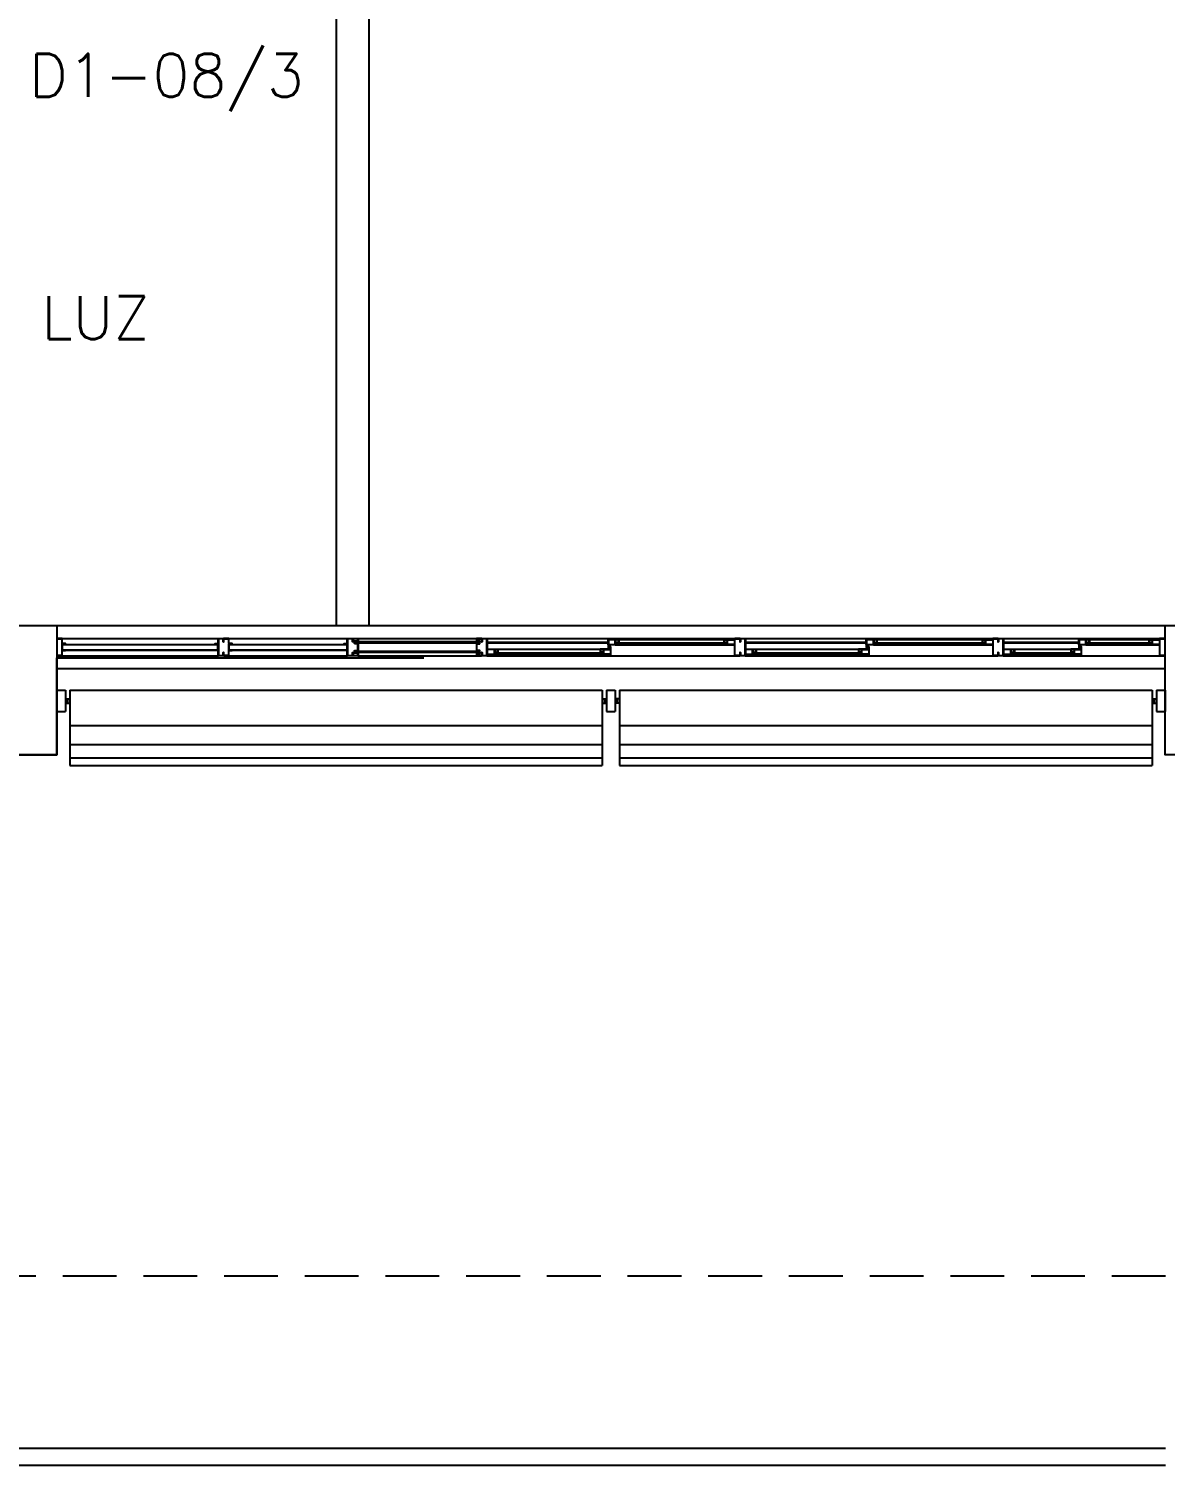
# Model space of a CAD drawing. Header units: millimetres. Extents: x 2801 to 3319, y 1187 to 1422.
# Drawn here: x 3052.24 to 3057.53, y 1248.05 to 1254.72 of the extents above; entities that cross this region are included whole.
import ezdxf

# ---------------------------------------------------------------- set-up
doc = ezdxf.new("R2010")
doc.units = ezdxf.units.MM
doc.linetypes.add('HIDDEN', pattern=[0.375, 0.25, -0.125])
for name, color, linetype in [('AR- ALV1', 235, 'Continuous'), ('AR-ALV', 2, 'Continuous'), ('AR-BRISES', 1, 'Continuous'), ('AR-CORRIMAO-V1', 2, 'Continuous'), ('AR-ESQ', 1, 'Continuous'), ('AR-ESTC', 3, 'Continuous'), ('AR-PEITORIL', 1, 'Continuous'), ('AR-PROJ', 1, 'HIDDEN'), ('BR-LINHAS', 1, 'Continuous'), ('BR-MONTANTE', 242, 'Continuous'), ('BR-PAINEL', 1, 'Continuous'), ('BR-SUPORTE', 1, 'Continuous'), ('DT-ESQ-BAGUETE-C', 2, 'Continuous'), ('DT-ESQ-BAGUETE-V', 1, 'Continuous'), ('DT-ESQ-CHAPA DOBRADA-V', 1, 'Continuous'), ('DT-ESQ-MARCO-V', 1, 'Continuous'), ('DT-ESQ-PERFIL CADEIRA-C', 2, 'Continuous'), ('DT-ESQ-PERFIL CADEIRA-V', 1, 'Continuous'), ('DT-ESQ-PERFIL U SIMPLES-C', 2, 'Continuous'), ('DT-ESQ-PERFIL U-C', 2, 'Continuous'), ('DT-ESQ-PERFIL U-V', 1, 'Continuous'), ('DT-ESQ-VENEZIANA-C', 2, 'Continuous'), ('DT-ESQ-VENEZIANA-V', 2, 'Continuous'), ('DT-ESQ-VIDRO-C', 2, 'Continuous'), ('DT-ESQ-VIDRO-V', 2, 'Continuous'), ('ENDEREÇO', 2, 'Continuous'), ('TEXTO', 2, 'Continuous')]:
    doc.layers.add(name, color=color, linetype=linetype)
doc.styles.add('UNB-100', font='simplex.shx', dxfattribs={"height": 0.2})
doc.styles.add('UNB1-100', font='simplex.shx', dxfattribs={"height": 0.2})

# ---------------------------------------------------------------- blocks, each defined once
blk = doc.blocks.new('EF45-P')
at = {"layer": 'DT-ESQ-BAGUETE-C', "ltscale": 0.1}
for points in [[(2.61, -0.08), (2.5965, -0.08), (2.5965, -0.0785), (2.6095, -0.0785, 0.414214), (2.61, -0.078), (2.61, -0.067, 0.414214), (2.6095, -0.0665), (2.5965, -0.0665), (2.5965, -0.065), (2.61, -0.065, -0.414214), (2.6115, -0.0665), (2.6115, -0.0785, -0.414214)], [(3.1015, -0.08), (3.115, -0.08), (3.115, -0.0785), (3.102, -0.0785, -0.414214), (3.1015, -0.078), (3.1015, -0.067, -0.414214), (3.102, -0.0665), (3.115, -0.0665), (3.115, -0.065), (3.1015, -0.065, 0.414214), (3.1, -0.0665), (3.1, -0.0785, 0.414214)], [(3.81, -0.08), (3.7965, -0.08), (3.7965, -0.0785), (3.8095, -0.0785, 0.414214), (3.81, -0.078), (3.81, -0.067, 0.414214), (3.8095, -0.0665), (3.7965, -0.0665), (3.7965, -0.065), (3.81, -0.065, -0.414214), (3.8115, -0.0665), (3.8115, -0.0785, -0.414214)], [(4.3015, -0.08), (4.315, -0.08), (4.315, -0.0785), (4.302, -0.0785, -0.414214), (4.3015, -0.078), (4.3015, -0.067, -0.414214), (4.302, -0.0665), (4.315, -0.0665), (4.315, -0.065), (4.3015, -0.065, 0.414214), (4.3, -0.0665), (4.3, -0.0785, 0.414214)], [(4.7975, -0.08), (4.784, -0.08), (4.784, -0.0785), (4.797, -0.0785, 0.414214), (4.7975, -0.078), (4.7975, -0.067, 0.414214), (4.797, -0.0665), (4.784, -0.0665), (4.784, -0.065), (4.7975, -0.065, -0.414214), (4.799, -0.0665), (4.799, -0.0785, -0.414214)], [(5.0765, -0.08), (5.09, -0.08), (5.09, -0.0785), (5.077, -0.0785, -0.414214), (5.0765, -0.078), (5.0765, -0.067, -0.414214), (5.077, -0.0665), (5.09, -0.0665), (5.09, -0.065), (5.0765, -0.065, 0.414214), (5.075, -0.0665), (5.075, -0.0785, 0.414214)], [(2.0485, -0.125), (2.035, -0.125), (2.035, -0.1235), (2.048, -0.1235, 0.414214), (2.0485, -0.123), (2.0485, -0.112, 0.414214), (2.048, -0.1115), (2.035, -0.1115), (2.035, -0.11), (2.0485, -0.11, -0.414214), (2.05, -0.1115), (2.05, -0.1235, -0.414214)], [(2.5265, -0.125), (2.54, -0.125), (2.54, -0.1235), (2.527, -0.1235, -0.414214), (2.5265, -0.123), (2.5265, -0.112, -0.414214), (2.527, -0.1115), (2.54, -0.1115), (2.54, -0.11), (2.5265, -0.11, 0.414214), (2.525, -0.1115), (2.525, -0.1235, 0.414214)], [(3.2485, -0.125), (3.235, -0.125), (3.235, -0.1235), (3.248, -0.1235, 0.414214), (3.2485, -0.123), (3.2485, -0.112, 0.414214), (3.248, -0.1115), (3.235, -0.1115), (3.235, -0.11), (3.2485, -0.11, -0.414214), (3.25, -0.1115), (3.25, -0.1235, -0.414214)], [(3.7265, -0.125), (3.74, -0.125), (3.74, -0.1235), (3.727, -0.1235, -0.414214), (3.7265, -0.123), (3.7265, -0.112, -0.414214), (3.727, -0.1115), (3.74, -0.1115), (3.74, -0.11), (3.7265, -0.11, 0.414214), (3.725, -0.1115), (3.725, -0.1235, 0.414214)], [(4.4485, -0.125), (4.435, -0.125), (4.435, -0.1235), (4.448, -0.1235, 0.414214), (4.4485, -0.123), (4.4485, -0.112, 0.414214), (4.448, -0.1115), (4.435, -0.1115), (4.435, -0.11), (4.4485, -0.11, -0.414214), (4.45, -0.1115), (4.45, -0.1235, -0.414214)], [(4.714, -0.125), (4.7275, -0.125), (4.7275, -0.1235), (4.7145, -0.1235, -0.414214), (4.714, -0.123), (4.714, -0.112, -0.414214), (4.7145, -0.1115), (4.7275, -0.1115), (4.7275, -0.11), (4.714, -0.11, 0.414214), (4.7125, -0.1115), (4.7125, -0.1235, 0.414214)]]:
    blk.add_lwpolyline(points, format="xyb", close=True, dxfattribs=at)
at = {"layer": 'DT-ESQ-BAGUETE-V', "ltscale": 0.1}
for p, q in [((2.61, -0.065), (3.1015, -0.065)), ((3.81, -0.065), (4.3015, -0.065)), ((4.7975, -0.065), (5.0765, -0.065)), ((2.0485, -0.11), (2.5265, -0.11)), ((3.2485, -0.11), (3.7265, -0.11)), ((4.4485, -0.11), (4.714, -0.11))]:
    blk.add_line(p, q, dxfattribs=at)
at = {"layer": 'DT-ESQ-CHAPA DOBRADA-V', "ltscale": 0.1}
for p, q in [((2, -0.077), (2.5615, -0.077)), ((2, -0.08), (2.5615, -0.08)), ((3.2, -0.077), (3.7615, -0.077)), ((3.2, -0.08), (3.7615, -0.08)), ((4.4, -0.077), (4.749, -0.077)), ((4.4, -0.08), (4.749, -0.08))]:
    blk.add_line(p, q, dxfattribs=at)
at = {"layer": 'DT-ESQ-MARCO-V', "ltscale": 0.1}
for p, q in [((0.0235, -0.06), (0.7515, -0.06)), ((0.7985, -0.06), (1.3515, -0.06)), ((1.3985, -0.06), (1.9515, -0.06)), ((0.0235, -0.14), (0.7515, -0.14)), ((0.7985, -0.14), (1.3515, -0.14)), ((1.3985, -0.14), (1.9515, -0.14))]:
    blk.add_line(p, q, dxfattribs=at)
at = {"layer": 'DT-ESQ-PERFIL CADEIRA-C', "ltscale": 0.1}
for p, q in [((2.5635, -0.0885), (2.61, -0.0885)), ((3.15, -0.0885), (3.1015, -0.0885)), ((3.7635, -0.0885), (3.81, -0.0885)), ((4.35, -0.0885), (4.3015, -0.0885)), ((4.751, -0.0885), (4.7975, -0.0885)), ((5.125, -0.0885), (5.0765, -0.0885)), ((2, -0.1335), (2.0485, -0.1335)), ((2.573, -0.1335), (2.5265, -0.1335)), ((3.2, -0.1335), (3.2485, -0.1335)), ((3.773, -0.1335), (3.7265, -0.1335)), ((4.4, -0.1335), (4.4485, -0.1335)), ((4.7605, -0.1335), (4.714, -0.1335))]:
    blk.add_line(p, q, dxfattribs=at)
for points in [[(2.61, -0.087, -1), (2.61, -0.09), (2.5635, -0.09, -0.414214), (2.5615, -0.088), (2.5615, -0.067, -0.414214), (2.5635, -0.065), (2.595, -0.065, -0.414214), (2.5965, -0.0665), (2.5965, -0.087)], [(2.5965, -0.0885, -0.198913), (2.5954, -0.0881, -0.198913), (2.595, -0.087), (2.595, -0.067, 0.414214), (2.5945, -0.0665), (2.5635, -0.0665, 0.414214), (2.563, -0.067), (2.563, -0.088, 0.414214), (2.5635, -0.0885)], [(3.1015, -0.09), (3.15, -0.09), (3.15, -0.0885), (3.115, -0.0885, 0.198912), (3.1161, -0.0881, 0.198913), (3.1165, -0.087), (3.1165, -0.067, -0.414214), (3.117, -0.0665), (3.15, -0.0665), (3.15, -0.065), (3.1165, -0.065, 0.414214), (3.115, -0.0665), (3.115, -0.0785), (3.115, -0.08), (3.115, -0.087), (3.1015, -0.087, 1)], [(3.81, -0.087, -1), (3.81, -0.09), (3.7635, -0.09, -0.414214), (3.7615, -0.088), (3.7615, -0.067, -0.414214), (3.7635, -0.065), (3.795, -0.065, -0.414214), (3.7965, -0.0665), (3.7965, -0.087)], [(3.7965, -0.0885, -0.198913), (3.7954, -0.0881, -0.198913), (3.795, -0.087), (3.795, -0.067, 0.414214), (3.7945, -0.0665), (3.7635, -0.0665, 0.414214), (3.763, -0.067), (3.763, -0.088, 0.414214), (3.7635, -0.0885)], [(4.3015, -0.09), (4.35, -0.09), (4.35, -0.0885), (4.315, -0.0885, 0.198912), (4.3161, -0.0881, 0.198913), (4.3165, -0.087), (4.3165, -0.067, -0.414214), (4.317, -0.0665), (4.35, -0.0665), (4.35, -0.065), (4.3165, -0.065, 0.414214), (4.315, -0.0665), (4.315, -0.0785), (4.315, -0.08), (4.315, -0.087), (4.3015, -0.087, 1)], [(4.7975, -0.087, -1), (4.7975, -0.09), (4.751, -0.09, -0.414214), (4.749, -0.088), (4.749, -0.067, -0.414214), (4.751, -0.065), (4.7825, -0.065, -0.414214), (4.784, -0.0665), (4.784, -0.087)], [(4.784, -0.0885, -0.198913), (4.7829, -0.0881, -0.198913), (4.7825, -0.087), (4.7825, -0.067, 0.414214), (4.782, -0.0665), (4.751, -0.0665, 0.414214), (4.7505, -0.067), (4.7505, -0.088, 0.414214), (4.751, -0.0885)], [(5.0765, -0.09), (5.125, -0.09), (5.125, -0.0885), (5.09, -0.0885, 0.198912), (5.0911, -0.0881, 0.198913), (5.0915, -0.087), (5.0915, -0.067, -0.414214), (5.092, -0.0665), (5.125, -0.0665), (5.125, -0.065), (5.0915, -0.065, 0.414214), (5.09, -0.0665), (5.09, -0.0785), (5.09, -0.08), (5.09, -0.087), (5.0765, -0.087, 1)], [(2.0485, -0.135), (2, -0.135), (2, -0.1335), (2.035, -0.1335, -0.198912), (2.0339, -0.1331, -0.198913), (2.0335, -0.132), (2.0335, -0.112, 0.414214), (2.033, -0.1115), (2, -0.1115), (2, -0.11), (2.0335, -0.11, -0.414214), (2.035, -0.1115), (2.035, -0.1235), (2.035, -0.125), (2.035, -0.132), (2.0485, -0.132, -1)], [(2.5265, -0.132, 1), (2.5265, -0.135), (2.573, -0.135, 0.414214), (2.575, -0.133), (2.575, -0.112, 0.414214), (2.573, -0.11), (2.5415, -0.11, 0.414214), (2.54, -0.1115), (2.54, -0.132)], [(2.54, -0.1335, 0.198913), (2.5411, -0.1331, 0.198913), (2.5415, -0.132), (2.5415, -0.112, -0.414214), (2.542, -0.1115), (2.573, -0.1115, -0.414214), (2.5735, -0.112), (2.5735, -0.133, -0.414214), (2.573, -0.1335)], [(3.2485, -0.135), (3.2, -0.135), (3.2, -0.1335), (3.235, -0.1335, -0.198912), (3.2339, -0.1331, -0.198913), (3.2335, -0.132), (3.2335, -0.112, 0.414214), (3.233, -0.1115), (3.2, -0.1115), (3.2, -0.11), (3.2335, -0.11, -0.414214), (3.235, -0.1115), (3.235, -0.1235), (3.235, -0.125), (3.235, -0.132), (3.2485, -0.132, -1)], [(3.7265, -0.132, 1), (3.7265, -0.135), (3.773, -0.135, 0.414214), (3.775, -0.133), (3.775, -0.112, 0.414214), (3.773, -0.11), (3.7415, -0.11, 0.414214), (3.74, -0.1115), (3.74, -0.132)], [(3.74, -0.1335, 0.198913), (3.7411, -0.1331, 0.198913), (3.7415, -0.132), (3.7415, -0.112, -0.414214), (3.742, -0.1115), (3.773, -0.1115, -0.414214), (3.7735, -0.112), (3.7735, -0.133, -0.414214), (3.773, -0.1335)], [(4.4485, -0.135), (4.4, -0.135), (4.4, -0.1335), (4.435, -0.1335, -0.198912), (4.4339, -0.1331, -0.198913), (4.4335, -0.132), (4.4335, -0.112, 0.414214), (4.433, -0.1115), (4.4, -0.1115), (4.4, -0.11), (4.4335, -0.11, -0.414214), (4.435, -0.1115), (4.435, -0.1235), (4.435, -0.125), (4.435, -0.132), (4.4485, -0.132, -1)], [(4.714, -0.132, 1), (4.714, -0.135), (4.7605, -0.135, 0.414214), (4.7625, -0.133), (4.7625, -0.112, 0.414214), (4.7605, -0.11), (4.729, -0.11, 0.414214), (4.7275, -0.1115), (4.7275, -0.132)], [(4.7275, -0.1335, 0.198913), (4.7286, -0.1331, 0.198913), (4.729, -0.132), (4.729, -0.112, -0.414214), (4.7295, -0.1115), (4.7605, -0.1115, -0.414214), (4.761, -0.112), (4.761, -0.133, -0.414214), (4.7605, -0.1335)]]:
    blk.add_lwpolyline(points, format="xyb", close=True, dxfattribs=at)
at = {"layer": 'DT-ESQ-PERFIL CADEIRA-V', "ltscale": 0.1}
for p, q in [((2.595, -0.09), (3.1015, -0.09)), ((3.795, -0.09), (4.3015, -0.09)), ((4.7825, -0.09), (5.0765, -0.09)), ((2.0485, -0.135), (2.5265, -0.135)), ((3.2485, -0.135), (3.7265, -0.135)), ((4.4485, -0.135), (4.714, -0.135))]:
    blk.add_line(p, q, dxfattribs=at)
at = {"layer": 'DT-ESQ-PERFIL U SIMPLES-C', "ltscale": 0.1}
for points in [[(2.5635, -0.102), (2.5715, -0.102), (2.5715, -0.1005), (2.5635, -0.1005, -0.414214), (2.563, -0.1), (2.563, -0.092, -0.414214), (2.5635, -0.0915), (2.5715, -0.0915), (2.5715, -0.09), (2.5635, -0.09, 0.414214), (2.5615, -0.092), (2.5615, -0.1, 0.414214)], [(2.573, -0.098), (2.565, -0.098), (2.565, -0.0995), (2.573, -0.0995, -0.414214), (2.5735, -0.1), (2.5735, -0.108, -0.414214), (2.573, -0.1085), (2.565, -0.1085), (2.565, -0.11), (2.573, -0.11, 0.414214), (2.575, -0.108), (2.575, -0.1, 0.414214)], [(3.7635, -0.102), (3.7715, -0.102), (3.7715, -0.1005), (3.7635, -0.1005, -0.414214), (3.763, -0.1), (3.763, -0.092, -0.414214), (3.7635, -0.0915), (3.7715, -0.0915), (3.7715, -0.09), (3.7635, -0.09, 0.414214), (3.7615, -0.092), (3.7615, -0.1, 0.414214)], [(3.773, -0.098), (3.765, -0.098), (3.765, -0.0995), (3.773, -0.0995, -0.414214), (3.7735, -0.1), (3.7735, -0.108, -0.414214), (3.773, -0.1085), (3.765, -0.1085), (3.765, -0.11), (3.773, -0.11, 0.414214), (3.775, -0.108), (3.775, -0.1, 0.414214)], [(4.751, -0.102), (4.759, -0.102), (4.759, -0.1005), (4.751, -0.1005, -0.414214), (4.7505, -0.1), (4.7505, -0.092, -0.414214), (4.751, -0.0915), (4.759, -0.0915), (4.759, -0.09), (4.751, -0.09, 0.414214), (4.749, -0.092), (4.749, -0.1, 0.414214)], [(4.7605, -0.098), (4.7525, -0.098), (4.7525, -0.0995), (4.7605, -0.0995, -0.414214), (4.761, -0.1), (4.761, -0.108, -0.414214), (4.7605, -0.1085), (4.7525, -0.1085), (4.7525, -0.11), (4.7605, -0.11, 0.414214), (4.7625, -0.108), (4.7625, -0.1, 0.414214)]]:
    blk.add_lwpolyline(points, format="xyb", close=True, dxfattribs=at)
at = {"layer": 'DT-ESQ-PERFIL U-C', "ltscale": 0.1}
for points in [[(0.025, -0.1234), (0.025, -0.086), (0.0385, -0.086, 1), (0.0385, -0.083), (0.025, -0.083), (0.025, -0.0615, 0.414214), (0.0235, -0.06), (0.0015, -0.06, 0.414214), (0, -0.0615), (0, -0.075), (0.0015, -0.075), (0.0015, -0.0615), (0.0235, -0.0615), (0.0235, -0.083, 0.414214), (0.025, -0.0845, 0.414214), (0.0235, -0.086), (0.0235, -0.1234), (0.0235, -0.1385), (0.0015, -0.1385), (0.0015, -0.125), (0, -0.125), (0, -0.1385, 0.414214), (0.0015, -0.14), (0.0235, -0.14, 0.414214), (0.025, -0.1385)], [(0.75, -0.1234), (0.75, -0.086), (0.7365, -0.086, -1), (0.7365, -0.083), (0.75, -0.083), (0.75, -0.0615, -0.414214), (0.7515, -0.06), (0.7735, -0.06, -0.414214), (0.775, -0.0615), (0.775, -0.075), (0.7735, -0.075), (0.7735, -0.0615), (0.7515, -0.0615), (0.7515, -0.083, -0.414214), (0.75, -0.0845, -0.414214), (0.7515, -0.086), (0.7515, -0.1234), (0.7515, -0.1385), (0.7735, -0.1385), (0.7735, -0.125), (0.775, -0.125), (0.775, -0.1385, -0.414214), (0.7735, -0.14), (0.7515, -0.14, -0.414214), (0.75, -0.1385)], [(0.8, -0.1234), (0.8, -0.086), (0.8135, -0.086, 1), (0.8135, -0.083), (0.8, -0.083), (0.8, -0.0615, 0.414214), (0.7985, -0.06), (0.7765, -0.06, 0.414214), (0.775, -0.0615), (0.775, -0.075), (0.7765, -0.075), (0.7765, -0.0615), (0.7985, -0.0615), (0.7985, -0.083, 0.414214), (0.8, -0.0845, 0.414214), (0.7985, -0.086), (0.7985, -0.1234), (0.7985, -0.1385), (0.7765, -0.1385), (0.7765, -0.125), (0.775, -0.125), (0.775, -0.1385, 0.414214), (0.7765, -0.14), (0.7985, -0.14, 0.414214), (0.8, -0.1385)], [(1.35, -0.1234), (1.35, -0.086), (1.3365, -0.086, -1), (1.3365, -0.083), (1.35, -0.083), (1.35, -0.0615, -0.414214), (1.3515, -0.06), (1.3735, -0.06, -0.414214), (1.375, -0.0615), (1.375, -0.075), (1.3735, -0.075), (1.3735, -0.0615), (1.3515, -0.0615), (1.3515, -0.083, -0.414214), (1.35, -0.0845, -0.414214), (1.3515, -0.086), (1.3515, -0.1234), (1.3515, -0.1385), (1.3735, -0.1385), (1.3735, -0.125), (1.375, -0.125), (1.375, -0.1385, -0.414214), (1.3735, -0.14), (1.3515, -0.14, -0.414214), (1.35, -0.1385)], [(1.4, -0.1285), (1.4, -0.1385, -0.414214), (1.3985, -0.14), (1.3765, -0.14, -0.414214), (1.375, -0.1385), (1.375, -0.125), (1.3765, -0.125), (1.3765, -0.138, 0.414214), (1.377, -0.1385), (1.398, -0.1385, 0.414214), (1.3985, -0.138), (1.3985, -0.1285), (1.3855, -0.1285, -0.414214), (1.384, -0.127), (1.384, -0.117, -0.414214), (1.3855, -0.1155), (1.3985, -0.1155), (1.3985, -0.0845), (1.3855, -0.0845, -0.414214), (1.384, -0.083), (1.384, -0.073, -0.414214), (1.3855, -0.0715), (1.3985, -0.0715), (1.3985, -0.062, 0.414214), (1.398, -0.0615), (1.377, -0.0615, 0.414214), (1.3765, -0.062), (1.3765, -0.075), (1.375, -0.075), (1.375, -0.0615, -0.414214), (1.3765, -0.06), (1.3985, -0.06, -0.414214), (1.4, -0.0615), (1.4, -0.0715, -0.414214), (1.3985, -0.073), (1.3855, -0.073), (1.3855, -0.083), (1.3985, -0.083), (1.3985, -0.083, -0.414214), (1.4, -0.0845), (1.4, -0.1155, -0.414214), (1.3985, -0.117), (1.3985, -0.117), (1.3855, -0.117), (1.3855, -0.127), (1.3985, -0.127, -0.414214)], [(1.95, -0.1285), (1.95, -0.1385, 0.414214), (1.9515, -0.14), (1.9735, -0.14, 0.414214), (1.975, -0.1385), (1.975, -0.125), (1.9735, -0.125), (1.9735, -0.138, -0.414214), (1.973, -0.1385), (1.952, -0.1385, -0.414214), (1.9515, -0.138), (1.9515, -0.1285), (1.9645, -0.1285, 0.414214), (1.966, -0.127), (1.966, -0.117, 0.414214), (1.9645, -0.1155), (1.9515, -0.1155), (1.9515, -0.0845), (1.9645, -0.0845, 0.414214), (1.966, -0.083), (1.966, -0.073, 0.414214), (1.9645, -0.0715), (1.9515, -0.0715), (1.9515, -0.062, -0.414214), (1.952, -0.0615), (1.973, -0.0615, -0.414214), (1.9735, -0.062), (1.9735, -0.075), (1.975, -0.075), (1.975, -0.0615, 0.414214), (1.9735, -0.06), (1.9515, -0.06, 0.414214), (1.95, -0.0615), (1.95, -0.0715, 0.414214), (1.9515, -0.073), (1.9645, -0.073), (1.9645, -0.083), (1.9515, -0.083), (1.9515, -0.083, 0.414214), (1.95, -0.0845), (1.95, -0.1155, 0.414214), (1.9515, -0.117), (1.9515, -0.117), (1.9645, -0.117), (1.9645, -0.127), (1.9515, -0.127, 0.414214)], [(1.975, -0.0615, -0.414214), (1.9765, -0.06), (1.9985, -0.06, -0.414214), (2, -0.0615), (2, -0.1385, -0.414214), (1.9985, -0.14), (1.9765, -0.14, -0.414214), (1.975, -0.1385), (1.975, -0.125), (1.9765, -0.125), (1.9765, -0.138, 0.414214), (1.977, -0.1385), (1.998, -0.1385, 0.414214), (1.9985, -0.138), (1.9985, -0.062, 0.414214), (1.998, -0.0615), (1.977, -0.0615, 0.414214), (1.9765, -0.062), (1.9765, -0.075), (1.975, -0.075)], [(3.175, -0.0615, 0.414214), (3.1735, -0.06), (3.1515, -0.06, 0.414214), (3.15, -0.0615), (3.15, -0.1385, 0.414214), (3.1515, -0.14), (3.1735, -0.14, 0.414214), (3.175, -0.1385), (3.175, -0.125), (3.1735, -0.125), (3.1735, -0.138, -0.414214), (3.173, -0.1385), (3.152, -0.1385, -0.414214), (3.1515, -0.138), (3.1515, -0.062, -0.414214), (3.152, -0.0615), (3.173, -0.0615, -0.414214), (3.1735, -0.062), (3.1735, -0.075), (3.175, -0.075)], [(3.175, -0.0615, -0.414214), (3.1765, -0.06), (3.1985, -0.06, -0.414214), (3.2, -0.0615), (3.2, -0.1385, -0.414214), (3.1985, -0.14), (3.1765, -0.14, -0.414214), (3.175, -0.1385), (3.175, -0.125), (3.1765, -0.125), (3.1765, -0.138, 0.414214), (3.177, -0.1385), (3.198, -0.1385, 0.414214), (3.1985, -0.138), (3.1985, -0.062, 0.414214), (3.198, -0.0615), (3.177, -0.0615, 0.414214), (3.1765, -0.062), (3.1765, -0.075), (3.175, -0.075)], [(4.375, -0.0615, 0.414214), (4.3735, -0.06), (4.3515, -0.06, 0.414214), (4.35, -0.0615), (4.35, -0.1385, 0.414214), (4.3515, -0.14), (4.3735, -0.14, 0.414214), (4.375, -0.1385), (4.375, -0.125), (4.3735, -0.125), (4.3735, -0.138, -0.414214), (4.373, -0.1385), (4.352, -0.1385, -0.414214), (4.3515, -0.138), (4.3515, -0.062, -0.414214), (4.352, -0.0615), (4.373, -0.0615, -0.414214), (4.3735, -0.062), (4.3735, -0.075), (4.375, -0.075)], [(4.375, -0.0615, -0.414214), (4.3765, -0.06), (4.3985, -0.06, -0.414214), (4.4, -0.0615), (4.4, -0.1385, -0.414214), (4.3985, -0.14), (4.3765, -0.14, -0.414214), (4.375, -0.1385), (4.375, -0.125), (4.3765, -0.125), (4.3765, -0.138, 0.414214), (4.377, -0.1385), (4.398, -0.1385, 0.414214), (4.3985, -0.138), (4.3985, -0.062, 0.414214), (4.398, -0.0615), (4.377, -0.0615, 0.414214), (4.3765, -0.062), (4.3765, -0.075), (4.375, -0.075)], [(5.15, -0.0615, 0.414214), (5.1485, -0.06), (5.1265, -0.06, 0.414214), (5.125, -0.0615), (5.125, -0.1385, 0.414214), (5.1265, -0.14), (5.1485, -0.14, 0.414214), (5.15, -0.1385), (5.15, -0.125), (5.1485, -0.125), (5.1485, -0.138, -0.414214), (5.148, -0.1385), (5.127, -0.1385, -0.414214), (5.1265, -0.138), (5.1265, -0.062, -0.414214), (5.127, -0.0615), (5.148, -0.0615, -0.414214), (5.1485, -0.062), (5.1485, -0.075), (5.15, -0.075)], [(0.04, -0.086), (0.0265, -0.086, 0.414214), (0.025, -0.0875), (0.025, -0.1145, 0.414214), (0.0265, -0.116), (0.04, -0.116), (0.04, -0.1145), (0.0265, -0.1145), (0.0265, -0.0875), (0.04, -0.0875)], [(0.735, -0.086), (0.7485, -0.086, -0.414214), (0.75, -0.0875), (0.75, -0.1145, -0.414214), (0.7485, -0.116), (0.735, -0.116), (0.735, -0.1145), (0.7485, -0.1145), (0.7485, -0.0875), (0.735, -0.0875)], [(0.815, -0.086), (0.8015, -0.086, 0.414214), (0.8, -0.0875), (0.8, -0.1145, 0.414214), (0.8015, -0.116), (0.815, -0.116), (0.815, -0.1145), (0.8015, -0.1145), (0.8015, -0.0875), (0.815, -0.0875)], [(1.335, -0.086), (1.3485, -0.086, -0.414214), (1.35, -0.0875), (1.35, -0.1145, -0.414214), (1.3485, -0.116), (1.335, -0.116), (1.335, -0.1145), (1.3485, -0.1145), (1.3485, -0.0875), (1.335, -0.0875)]]:
    blk.add_lwpolyline(points, format="xyb", close=True, dxfattribs=at)
for points in [[(0.025, -0.0845), (0.0385, -0.0845)], [(0.75, -0.0845), (0.7365, -0.0845)], [(0.8, -0.0845), (0.8135, -0.0845)], [(1.35, -0.0845), (1.3365, -0.0845)]]:
    blk.add_lwpolyline(points, dxfattribs=at)
at = {"layer": 'DT-ESQ-PERFIL U-V', "ltscale": 0.1}
for p, q in [((1.9985, -0.06), (3.1515, -0.06)), ((3.1985, -0.06), (4.3515, -0.06)), ((4.3985, -0.06), (5.1265, -0.06)), ((1.9985, -0.14), (3.1515, -0.14)), ((3.1985, -0.14), (4.3515, -0.14)), ((4.3985, -0.14), (5.1265, -0.14))]:
    blk.add_line(p, q, dxfattribs=at)
at = {"layer": 'DT-ESQ-VENEZIANA-C', "ltscale": 0.1}
for p, q in [((0.0265, -0.113), (0.7485, -0.113)), ((0.0265, -0.1145), (0.7485, -0.1145)), ((0.8015, -0.113), (1.3485, -0.113)), ((0.8015, -0.1145), (1.3485, -0.1145))]:
    blk.add_line(p, q, dxfattribs=at)
at = {"layer": 'DT-ESQ-VENEZIANA-V', "ltscale": 0.1}
for p, q in [((0.0265, -0.0875), (0.7485, -0.0875)), ((0.8015, -0.0875), (1.3485, -0.0875))]:
    blk.add_line(p, q, dxfattribs=at)
at = {"layer": 'DT-ESQ-VIDRO-C', "ltscale": 0.1}
for points in [[(1.9625, -0.081), (1.9625, -0.075), (1.3875, -0.075), (1.3875, -0.081)], [(2.038, -0.13), (2.038, -0.127), (2.537, -0.127), (2.537, -0.13)], [(3.1125, -0.085), (3.1125, -0.082), (2.599, -0.082), (2.599, -0.085)], [(3.238, -0.13), (3.238, -0.127), (3.737, -0.127), (3.737, -0.13)], [(4.3125, -0.085), (4.3125, -0.082), (3.799, -0.082), (3.799, -0.085)], [(4.438, -0.13), (4.438, -0.127), (4.7245, -0.127), (4.7245, -0.13)], [(5.0875, -0.085), (5.0875, -0.082), (4.7865, -0.082), (4.7865, -0.085)]]:
    blk.add_lwpolyline(points, close=True, dxfattribs=at)
at = {"layer": 'DT-ESQ-VIDRO-V', "ltscale": 0.1}
blk.add_lwpolyline([(1.9625, -0.119), (1.9625, -0.125), (1.3875, -0.125), (1.3875, -0.119)], close=True, dxfattribs=at)
blk = doc.blocks.new('BR-MODULO1')
at = {"layer": 'BR-LINHAS'}
for p, q in [((0.06, -0.2648), (2.535, -0.2648)), ((2.615, -0.2648), (5.09, -0.2648)), ((0.06, -0.3524), (2.535, -0.3524)), ((2.615, -0.3524), (5.09, -0.3524)), ((0.06, -0.4147), (2.535, -0.4147)), ((2.615, -0.4147), (5.09, -0.4147))]:
    blk.add_line(p, q, dxfattribs=at)
at = {"layer": 'BR-MONTANTE'}
for p, q in [((0, -0.1), (0, -0.2)), ((0, -0.1), (0.04, -0.1)), ((0.04, -0.1), (0.04, -0.2)), ((2.5547, -0.1), (2.5947, -0.1)), ((2.5547, -0.1), (2.5547, -0.2)), ((2.5947, -0.1), (2.5947, -0.2)), ((5.11, -0.1), (5.11, -0.2)), ((5.11, -0.1), (5.15, -0.1)), ((5.15, -0.1), (5.15, -0.2)), ((0, -0.2), (0.04, -0.2)), ((2.5547, -0.2), (2.5947, -0.2)), ((5.11, -0.2), (5.15, -0.2))]:
    blk.add_line(p, q, dxfattribs=at)
at = {"layer": 'BR-PAINEL'}
for p, q in [((0.06, -0.1), (2.535, -0.1)), ((0.06, -0.1), (0.06, -0.45)), ((2.535, -0.1), (2.535, -0.45)), ((2.615, -0.1), (2.615, -0.45)), ((2.615, -0.1), (5.09, -0.1)), ((5.09, -0.1), (5.09, -0.45)), ((0.06, -0.45), (2.535, -0.45)), ((2.615, -0.45), (5.09, -0.45))]:
    blk.add_line(p, q, dxfattribs=at)
at = {"layer": 'BR-SUPORTE'}
for p, q in [((0.04, -0.14), (0.06, -0.14)), ((0.04, -0.16), (0.06, -0.16)), ((0.05, -0.14), (0.05, -0.16)), ((2.5347, -0.14), (2.5547, -0.14)), ((2.5347, -0.16), (2.5547, -0.16)), ((2.5447, -0.14), (2.5447, -0.16)), ((2.6147, -0.14), (2.5947, -0.14)), ((2.6147, -0.16), (2.5947, -0.16)), ((2.6047, -0.14), (2.6047, -0.16)), ((5.09, -0.14), (5.11, -0.14)), ((5.09, -0.16), (5.11, -0.16)), ((5.1, -0.14), (5.1, -0.16))]:
    blk.add_line(p, q, dxfattribs=at)

msp = doc.modelspace()

# ---------------------------------------------------------------- linework, layer by layer
at = {"layer": 'AR- ALV1'}
for p, q in [((3052.3749, 1251.7998), (3054.0801, 1251.7998)), ((3052.3749, 1251.3498), (3052.3749, 1251.7998)), ((3051.5249, 1251.3498), (3052.3749, 1251.3498))]:
    msp.add_line(p, q, dxfattribs=at)
at = {"layer": 'AR-ALV'}
for p, q in [((3053.8249, 1259.3248), (3053.8249, 1251.9498)), ((3053.6749, 1251.9498), (3053.6749, 1254.7998)), ((3053.6749, 1251.9498), (3053.8249, 1251.9498))]:
    msp.add_line(p, q, dxfattribs=at)
at = {"layer": 'AR-CORRIMAO-V1'}
for p, q in [((3045.5274, 1248.1292), (3057.5274, 1248.1292)), ((3045.5274, 1248.0492), (3057.5274, 1248.0492))]:
    msp.add_line(p, q, dxfattribs=at)
at = {"layer": 'AR-ESTC'}
for points in [[(3052.1749, 1251.9498), (3052.3749, 1251.9498), (3052.3749, 1251.3498), (3052.1749, 1251.3498)], [(3057.5249, 1251.9498), (3057.7249, 1251.9498), (3057.7249, 1251.3498), (3057.5249, 1251.3498)]]:
    msp.add_lwpolyline(points, close=True, dxfattribs=at)
at = {"layer": 'AR-PEITORIL'}
for p, q in [((3052.3749, 1251.9498), (3057.5249, 1251.9498)), ((3052.3749, 1251.7498), (3057.5249, 1251.7498))]:
    msp.add_line(p, q, dxfattribs=at)
at = {"layer": 'AR-PROJ'}
msp.add_line((3044.5274, 1248.9292), (3072.2402, 1248.9292), dxfattribs=at)

# ---------------------------------------------------------------- block references
at = {"layer": 'AR-BRISES'}
msp.add_blockref('BR-MODULO1', (3052.3749, 1251.7498), dxfattribs=at)
at = {"layer": 'AR-ESQ'}
msp.add_blockref('EF45-P', (3052.3749, 1251.9498), dxfattribs=at)

# ---------------------------------------------------------------- texts
at = {"layer": 'ENDEREÇO', "style": 'UNB1-100'}
msp.add_text('D1-08/3', height=0.2, dxfattribs=at).set_placement((3052.2456, 1254.4061))
at = {"layer": 'TEXTO', "style": 'UNB-100'}
msp.add_text('EXPERIM. C/ LUZ', height=0.2, dxfattribs=at).set_placement((3050.4428, 1253.2798))

doc.saveas('drawing.dxf')
